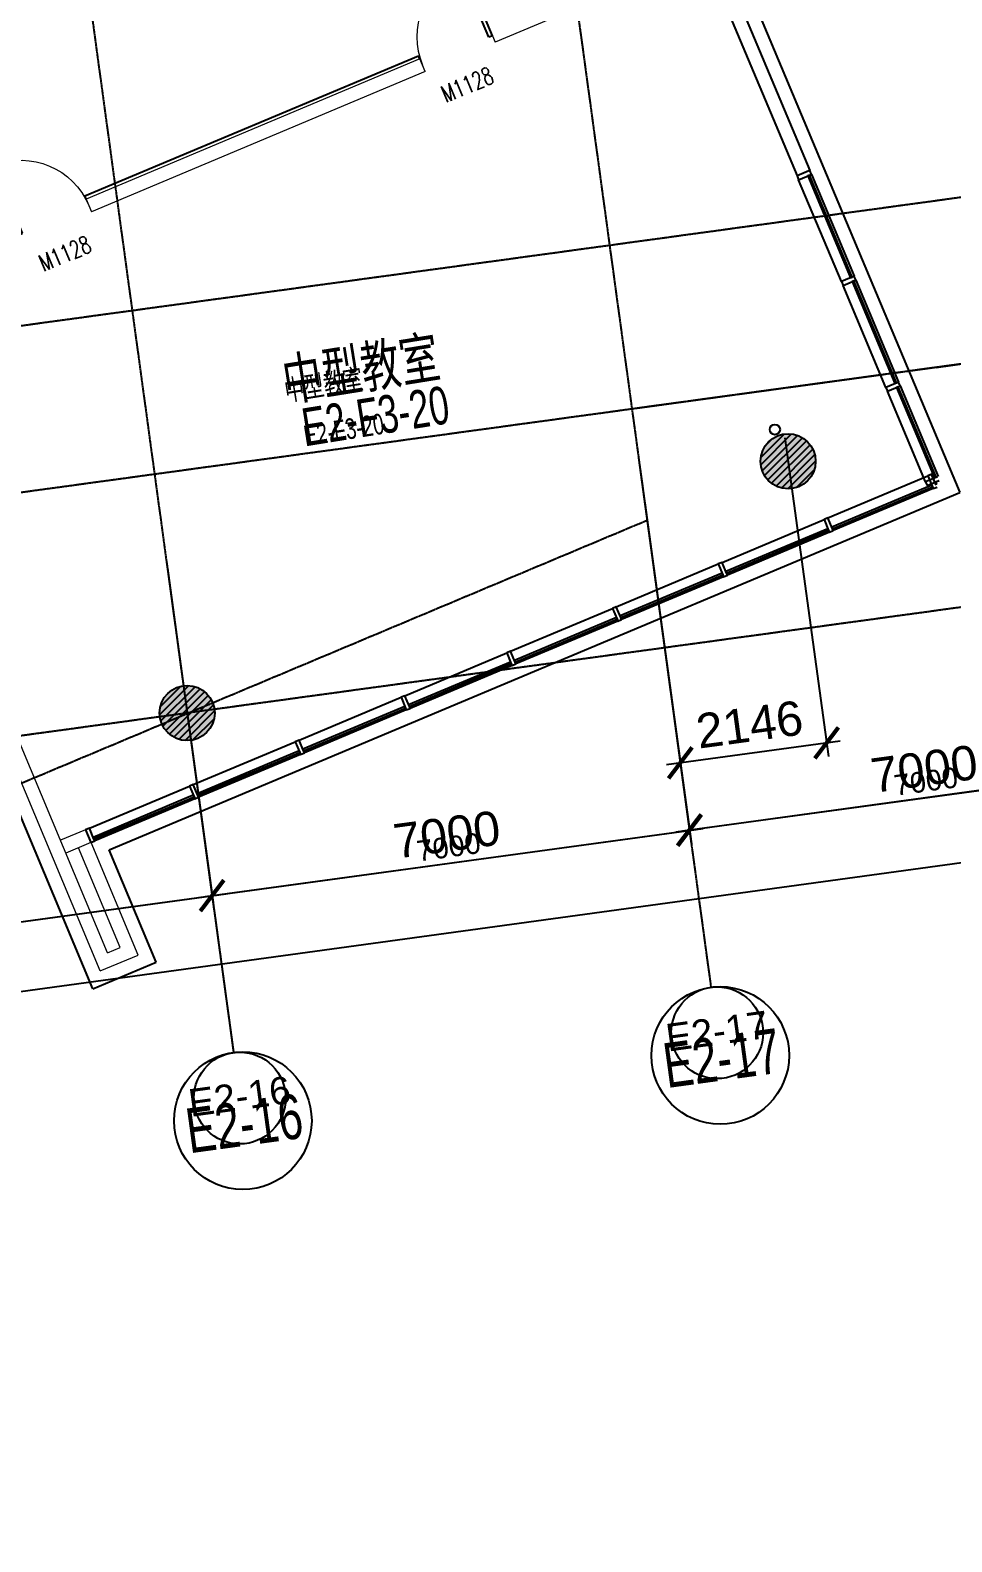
# Model space of a CAD drawing. Header units: millimetres. Extents: x -174040 to 151923, y -227569 to 142020.
# Drawn here: x -83543 to -70155, y 97045 to 118998 of the extents above; entities that cross this region are included whole.
import ezdxf
from ezdxf.enums import TextEntityAlignment as Align

# ---------------------------------------------------------------- set-up
doc = ezdxf.new("R2010")
doc.units = ezdxf.units.MM
doc.header["$LTSCALE"] = 5
doc.linetypes.add('E-RG-1F$0$$0$DOTE', pattern=[2.42, 2, -0.2, 0.02, -0.2])
doc.linetypes.add('XRE2$0$HIDDEN', pattern=[0.375, 0.25, -0.125])
for name, color, linetype in [('A-SYMB-DOOR', 4, 'Continuous'), ('A-SYMB-DOOR1', 4, 'Continuous'), ('A—墙体', 7, 'Continuous'), ('A—文字索引', 40, 'Continuous'), ('A—轴线、尺寸', 1, 'Continuous'), ('A—门窗', 135, 'Continuous'), ('E-COLS-F3$0$0S-COLS-HATCH', 8, 'Continuous'), ('E-COLS-F3$0$0S-COLS-HATCH-I', 8, 'Continuous'), ('E-COLS-F3$0$0S-COLS-LINE', 4, 'Continuous'), ('E2-RI-3F$0$A-ROOF-DRAN', 175, 'Continuous'), ('I—平面—文字', 40, 'Continuous'), ('I—平面—文字（放大1：100）', 40, 'XRE2$0$HIDDEN'), ('I—平面—装饰面层线', 192, 'Continuous'), ('I—平面—门', 22, 'Continuous'), ('轴线100', 1, 'Continuous')]:
    doc.layers.add(name, color=color, linetype=linetype)
doc.layers.add('A-WALL', color=7, linetype='Continuous', lineweight=5)
doc.layers.add('E2-RI-3F$0$A-GLAZ-CWMG', color=3, linetype='Continuous', lineweight=5)
doc.styles.add('ARIAL', font='arial.ttf')
doc.styles.add('ECADI-TXT', font='simplex.shx', dxfattribs={"bigfont": 'hztxt.shx'})
doc.styles.add('XD2008', font='SIMYOU.TTF', dxfattribs={"width": 0.7})
doc.dimstyles.new('200', dxfattribs={"dimscale": 200, "dimtxt": 2.5, "dimasz": 2, "dimexe": 1, "dimexo": 1, "dimgap": 0.8, "dimtad": 1, "dimdec": 0, "dimdsep": 46, "dimtxsty": 'ARIAL', "dimblk1": 'ARCHTICK', "dimblk2": 'ARCHTICK', "dimsah": 1, "dimcen": -0.9, "dimdle": 1, "dimclrd": 256, "dimclre": 256, "dimclrt": 40, "dimaunit": 1, "dimadec": 0, "dimazin": 0, "dimtfac": 0.35, "dimtdec": 0, "dimtix": 1, "dimtmove": 2, "dimatfit": 3, "dimldrblk": 'ARCHTICK', "dimfxl": 0, "dimtvp": 0.8, "dimtolj": 1, "dimtzin": 0, "dimarcsym": 0})
doc.dimstyles.new('副本 100', dxfattribs={"dimscale": 100, "dimtxt": 2.5, "dimasz": 2, "dimexe": 1, "dimexo": 1, "dimgap": 0.8, "dimtad": 1, "dimdec": 0, "dimdsep": 46, "dimtxsty": 'ARIAL', "dimblk1": 'ARCHTICK', "dimblk2": 'ARCHTICK', "dimsah": 1, "dimcen": -0.9, "dimdle": 1, "dimclrd": 256, "dimclre": 256, "dimclrt": 40, "dimaunit": 1, "dimadec": 0, "dimazin": 0, "dimtfac": 0.35, "dimtdec": 0, "dimtix": 1, "dimtmove": 2, "dimatfit": 3, "dimldrblk": 'ARCHTICK', "dimfxl": 0, "dimtvp": 0.8, "dimtolj": 1, "dimtzin": 0, "dimarcsym": 0})

# ---------------------------------------------------------------- blocks, each defined once
blk = doc.blocks.new('_ArchTick')
at = {"color": 0, "linetype": 'ByBlock', "const_width": 0.15}
blk.add_lwpolyline([(-0.5, -0.5), (0.5, 0.5)], dxfattribs=at)
blk = doc.blocks.new('*D214')
at = {"layer": 'A—轴线、尺寸', "linetype": 'ByBlock', "lineweight": -2}
for p, q in [((-164368, 124876), (-70838, 137660)), ((-70561, 134161), (-71063, 137831)), ((-163358, 118963), (-164197, 125101))]:
    blk.add_line(p, q, dxfattribs=at)
at = {"layer": 'Defpoints', "color": 0, "linetype": 'ByBlock'}
for p in [(-71036, 137633), (-70534, 133963), (-163331, 118765)]:
    blk.add_point(p, dxfattribs=at)
at = {"layer": 'A—轴线、尺寸', "linetype": 'ByBlock', "lineweight": -2, "xscale": 400, "yscale": 400, "zscale": 400}
for p, rotation in [((-71036, 137633), 7.783339573380966), ((-164170, 124903), 187.783339573381)]:
    blk.add_blockref('_ArchTick', p, dxfattribs=dict(at, rotation=rotation))
at = {"layer": 'A—轴线、尺寸', "color": 40, "linetype": 'ByBlock', "insert": (-117659, 131680), "char_height": 500, "attachment_point": 5, "rotation": 7.7833, "style": 'ARIAL'}
blk.add_mtext('\\A1;94000', dxfattribs=at)
blk = doc.blocks.new('*D269')
at = {"layer": 'A—轴线、尺寸', "linetype": 'ByBlock', "lineweight": -2}
for p, q in [((-74616, 112133), (-73938, 107179)), ((-81551, 111185), (-80874, 106231)), ((-81099, 106402), (-73767, 107404))]:
    blk.add_line(p, q, dxfattribs=at)
at = {"layer": 'Defpoints', "color": 0, "linetype": 'ByBlock'}
for p in [(-74643, 112331), (-81578, 111383), (-73966, 107377)]:
    blk.add_point(p, dxfattribs=at)
at = {"layer": 'A—轴线、尺寸', "linetype": 'ByBlock', "lineweight": -2, "xscale": 400, "yscale": 400, "zscale": 400}
for p, rotation in [((-73966, 107377), 7.783339573380966), ((-80901, 106429), 187.783339573381)]:
    blk.add_blockref('_ArchTick', p, dxfattribs=dict(at, rotation=rotation))
at = {"layer": 'A—轴线、尺寸', "color": 40, "linetype": 'ByBlock', "insert": (-77490, 107315), "char_height": 500, "attachment_point": 5, "rotation": 7.7833, "style": 'ARIAL'}
blk.add_mtext('\\A1;7000', dxfattribs=at)
blk = doc.blocks.new('*D270')
at = {"layer": 'A—轴线、尺寸', "linetype": 'ByBlock', "lineweight": -2}
for p, q in [((-67679, 113074), (-67004, 108133)), ((-74616, 112133), (-73939, 107185)), ((-74165, 107357), (-66833, 108359))]:
    blk.add_line(p, q, dxfattribs=at)
at = {"layer": 'Defpoints', "color": 0, "linetype": 'ByBlock'}
for p in [(-67706, 113272), (-74643, 112331), (-67031, 108332)]:
    blk.add_point(p, dxfattribs=at)
at = {"layer": 'A—轴线、尺寸', "linetype": 'ByBlock', "lineweight": -2, "xscale": 400, "yscale": 400, "zscale": 400}
for p, rotation in [((-67031, 108332), 7.783339573380966), ((-73966, 107384), 187.783339573381)]:
    blk.add_blockref('_ArchTick', p, dxfattribs=dict(at, rotation=rotation))
at = {"layer": 'A—轴线、尺寸', "color": 40, "linetype": 'ByBlock', "insert": (-70555, 108269), "char_height": 500, "attachment_point": 5, "rotation": 7.7833, "style": 'ARIAL'}
blk.add_mtext('\\A1;7000', dxfattribs=at)
blk = doc.blocks.new('*D271')
at = {"layer": 'A—轴线、尺寸', "linetype": 'ByBlock', "lineweight": -2}
for p, q in [((-81551, 111185), (-80874, 106231)), ((-88487, 110237), (-87810, 105283)), ((-88035, 105454), (-80703, 106456))]:
    blk.add_line(p, q, dxfattribs=at)
at = {"layer": 'Defpoints', "color": 0, "linetype": 'ByBlock'}
for p in [(-81578, 111383), (-88514, 110435), (-80901, 106429)]:
    blk.add_point(p, dxfattribs=at)
at = {"layer": 'A—轴线、尺寸', "linetype": 'ByBlock', "lineweight": -2, "xscale": 400, "yscale": 400, "zscale": 400}
for p, rotation in [((-80901, 106429), 7.783339573380966), ((-87837, 105481), 187.783339573381)]:
    blk.add_blockref('_ArchTick', p, dxfattribs=dict(at, rotation=rotation))
at = {"layer": 'A—轴线、尺寸', "color": 40, "linetype": 'ByBlock', "insert": (-84425, 106367), "char_height": 500, "attachment_point": 5, "rotation": 7.7833, "style": 'ARIAL'}
blk.add_mtext('\\A1;7000', dxfattribs=at)
blk = doc.blocks.new('*D272')
at = {"layer": 'A—轴线、尺寸', "linetype": 'ByBlock', "lineweight": -2}
for p, q in [((-67660, 112933), (-66868, 107136)), ((-136448, 97827), (-66696, 107361)), ((-137015, 103453), (-136223, 97656))]:
    blk.add_line(p, q, dxfattribs=at)
at = {"layer": 'Defpoints', "color": 0, "linetype": 'ByBlock'}
for p in [(-67687, 113132), (-66895, 107334), (-137042, 103652)]:
    blk.add_point(p, dxfattribs=at)
at = {"layer": 'A—轴线、尺寸', "linetype": 'ByBlock', "lineweight": -2, "xscale": 400, "yscale": 400, "zscale": 400}
for p, rotation in [((-66895, 107334), 7.783339573380966), ((-136250, 97854), 187.783339573381)]:
    blk.add_blockref('_ArchTick', p, dxfattribs=dict(at, rotation=rotation))
at = {"layer": 'A—轴线、尺寸', "color": 40, "linetype": 'ByBlock', "insert": (-101628, 103006), "char_height": 500, "attachment_point": 5, "rotation": 7.7833, "style": 'ARIAL'}
blk.add_mtext('\\A1;70000', dxfattribs=at)
blk = doc.blocks.new('*D282')
at = {"layer": 'A—轴线、尺寸', "linetype": 'ByBlock', "lineweight": -2}
for p, q in [((-72579, 113078), (-71946, 108449)), ((-74705, 112787), (-74072, 108158)), ((-71775, 108674), (-74298, 108329))]:
    blk.add_line(p, q, dxfattribs=at)
at = {"layer": 'Defpoints', "color": 0, "linetype": 'ByBlock'}
for p in [(-72606, 113276), (-74732, 112985), (-74099, 108357)]:
    blk.add_point(p, dxfattribs=at)
at = {"layer": 'A—轴线、尺寸', "linetype": 'ByBlock', "lineweight": -2, "xscale": 400, "yscale": 400, "zscale": 400}
for p, rotation in [((-71973, 108647), 7.783339568373967), ((-74099, 108357), 187.783339568374)]:
    blk.add_blockref('_ArchTick', p, dxfattribs=dict(at, rotation=rotation))
at = {"layer": 'A—轴线、尺寸', "color": 40, "linetype": 'ByBlock', "insert": (-73093, 108913), "char_height": 500, "attachment_point": 5, "rotation": 7.7833, "style": 'ARIAL'}
blk.add_mtext('\\A1;2146', dxfattribs=at)
blk = doc.blocks.new('XRE3')
at = {"layer": 'E-COLS-F3$0$0S-COLS-HATCH'}
h = blk.add_hatch(color=18, dxfattribs=at)
edge = h.paths.add_edge_path()
edge.add_arc((11771246, -6096482), 400, 0, 360)
h = blk.add_hatch(color=18, dxfattribs=at)
edge = h.paths.add_edge_path()
edge.add_arc((11762515, -6100138), 400, 0, 360)
at = {"layer": 'E-COLS-F3$0$0S-COLS-HATCH-I'}
h = blk.add_hatch(dxfattribs=at)
h.set_pattern_fill('ANSI31', color=256, scale=600, style=0)
h.set_pattern_definition([(45, (0, 0), (-53.0330086, 53.0330086), [])])
edge = h.paths.add_edge_path()
edge.add_arc((11771246, -6096482), 400, 0, 360)
h = blk.add_hatch(dxfattribs=at)
h.set_pattern_fill('ANSI31', color=256, scale=600, style=0)
h.set_pattern_definition([(45, (-1.35, 9.88), (-53.0330086, 53.0330086), [])])
edge = h.paths.add_edge_path()
edge.add_arc((11762515, -6100138), 400, 0, 360)
at = {"layer": 'E-COLS-F3$0$0S-COLS-LINE', "color": 255}
for centre in [(11771246, -6096482), (11762515, -6100138)]:
    blk.add_circle(centre, 400, dxfattribs=at)
blk = doc.blocks.new('$DorLib2D$00000001')
for p, q in [((0.45, 0.975), (0.5, 0.975)), ((0.45, 0), (0.45, 0.975)), ((0.5, 0), (0.5, 0.975)), ((0.5, 0), (0.45, 0))]:
    blk.add_line(p, q)
at = {"lineweight": 13}
blk.add_arc((0.475, 0), 0.975, 91.4693, 180, dxfattribs=at)
blk = doc.blocks.new('ECADI-TAG-DOOR')
blk = doc.blocks.new('*D503')
at = {"layer": 'Defpoints', "color": 0, "linetype": 'ByBlock'}
for p in [(-188297, 121233), (-187171, 115130), (-190997, 114607)]:
    blk.add_point(p, dxfattribs=at)
at = {"layer": '轴线100', "linetype": 'ByBlock', "lineweight": -2}
for p, q in [((-188198, 121247), (-187912, 121286)), ((-188025, 121372), (-187158, 115031)), ((-190898, 114621), (-187072, 115143))]:
    blk.add_line(p, q, dxfattribs=at)
at = {"layer": '轴线100', "linetype": 'ByBlock', "lineweight": -2, "xscale": 200, "yscale": 200, "zscale": 200}
for p, rotation in [((-188011, 121272), 97.78333952134932), ((-187171, 115130), 277.7833395213493)]:
    blk.add_blockref('_ArchTick', p, dxfattribs=dict(at, rotation=rotation))
at = {"layer": '轴线100', "color": 40, "linetype": 'ByBlock', "insert": (-187360, 118233), "char_height": 300, "attachment_point": 5, "rotation": 277.7833, "style": 'ARIAL'}
blk.add_mtext('\\A1;6200', dxfattribs=at)
blk = doc.blocks.new('*D540')
at = {"layer": 'Defpoints', "color": 0, "linetype": 'ByBlock'}
for p in [(-195160, 112851), (-202096, 111903), (-194483, 107897)]:
    blk.add_point(p, dxfattribs=at)
at = {"layer": '轴线100', "linetype": 'ByBlock', "lineweight": -2}
for p, q in [((-195147, 112752), (-194469, 107798)), ((-202082, 111804), (-201405, 106850)), ((-201517, 106936), (-194384, 107911))]:
    blk.add_line(p, q, dxfattribs=at)
at = {"layer": '轴线100', "linetype": 'ByBlock', "lineweight": -2, "xscale": 200, "yscale": 200, "zscale": 200}
for p, rotation in [((-194483, 107897), 7.783339565832659), ((-201418, 106949), 187.7833395658326)]:
    blk.add_blockref('_ArchTick', p, dxfattribs=dict(at, rotation=rotation))
at = {"layer": '轴线100', "color": 40, "linetype": 'ByBlock', "insert": (-197982, 107654), "char_height": 300, "attachment_point": 5, "rotation": 7.7833, "style": 'ARIAL'}
blk.add_mtext('\\A1;7000', dxfattribs=at)
blk = doc.blocks.new('*D541')
at = {"layer": 'Defpoints', "color": 0, "linetype": 'ByBlock'}
for p in [(-188224, 113793), (-195160, 112851), (-187548, 108852)]:
    blk.add_point(p, dxfattribs=at)
at = {"layer": '轴线100', "linetype": 'ByBlock', "lineweight": -2}
for p, q in [((-188210, 113693), (-187535, 108753)), ((-195147, 112752), (-194470, 107805)), ((-194583, 107890), (-187449, 108865))]:
    blk.add_line(p, q, dxfattribs=at)
at = {"layer": '轴线100', "linetype": 'ByBlock', "lineweight": -2, "xscale": 200, "yscale": 200, "zscale": 200}
for p, rotation in [((-187548, 108852), 7.783339565832659), ((-194484, 107904), 187.7833395658326)]:
    blk.add_blockref('_ArchTick', p, dxfattribs=dict(at, rotation=rotation))
at = {"layer": '轴线100', "color": 40, "linetype": 'ByBlock', "insert": (-191048, 108609), "char_height": 300, "attachment_point": 5, "rotation": 7.7833, "style": 'ARIAL'}
blk.add_mtext('\\A1;7000', dxfattribs=at)
blk = doc.blocks.new('*D542')
at = {"layer": 'Defpoints', "color": 0, "linetype": 'ByBlock'}
for p in [(-202096, 111903), (-209031, 110955), (-201418, 106949)]:
    blk.add_point(p, dxfattribs=at)
at = {"layer": '轴线100', "linetype": 'ByBlock', "lineweight": -2}
for p, q in [((-202082, 111804), (-201405, 106850)), ((-209018, 110856), (-208340, 105902)), ((-208453, 105988), (-201319, 106963))]:
    blk.add_line(p, q, dxfattribs=at)
at = {"layer": '轴线100', "linetype": 'ByBlock', "lineweight": -2, "xscale": 200, "yscale": 200, "zscale": 200}
for p, rotation in [((-201418, 106949), 7.783339565832659), ((-208354, 106001), 187.7833395658326)]:
    blk.add_blockref('_ArchTick', p, dxfattribs=dict(at, rotation=rotation))
at = {"layer": '轴线100', "color": 40, "linetype": 'ByBlock', "insert": (-204918, 106706), "char_height": 300, "attachment_point": 5, "rotation": 7.7833, "style": 'ARIAL'}
blk.add_mtext('\\A1;7000', dxfattribs=at)
blk = doc.blocks.new('*D543')
at = {"layer": 'Defpoints', "color": 0, "linetype": 'ByBlock'}
for p in [(-188204, 113652), (-187412, 107854), (-257559, 104172)]:
    blk.add_point(p, dxfattribs=at)
at = {"layer": '轴线100', "linetype": 'ByBlock', "lineweight": -2}
for p, q in [((-188191, 113553), (-187398, 107755)), ((-256866, 98361), (-187313, 107868)), ((-257546, 104073), (-256754, 98275))]:
    blk.add_line(p, q, dxfattribs=at)
at = {"layer": '轴线100', "linetype": 'ByBlock', "lineweight": -2, "xscale": 200, "yscale": 200, "zscale": 200}
for p, rotation in [((-187412, 107854), 7.783339565832659), ((-256767, 98374), 187.7833395658326)]:
    blk.add_blockref('_ArchTick', p, dxfattribs=dict(at, rotation=rotation))
at = {"layer": '轴线100', "color": 40, "linetype": 'ByBlock', "insert": (-222121, 103345), "char_height": 300, "attachment_point": 5, "rotation": 7.7833, "style": 'ARIAL'}
blk.add_mtext('\\A1;70000', dxfattribs=at)
blk = doc.blocks.new('A$C1C9D1350')
at = {"layer": '轴线100', "linetype": 'E-RG-1F$0$$0$DOTE'}
for p, q in [((-198664.5, 138489.5), (-194171.4, 105618.4)), ((-205600, 137541.5), (-201106.9, 104670.4)), ((-185597.9, 117765.2), (-264888.7, 106927.2)), ((-185383.6, 115374.3), (-264674.4, 104536.3)), ((-184843.5, 111915.6), (-289831.2, 97565.2))]:
    blk.add_line(p, q, dxfattribs=at)
at = {"layer": '轴线100', "linetype": 'ByBlock'}
for centre in [(-194080.7, 104957.9), (-201016.2, 104009.9)]:
    blk.add_circle(centre, 666.7, dxfattribs=at)
at = {"layer": '轴线100', "color": 40, "style": 'ARIAL'}
for s, p in [('E2-17', (-194084.5, 104982.8)), ('E2-16', (-201020.1, 104034.8))]:
    blk.add_text(s, height=400, rotation=7.78334, dxfattribs=at).set_placement(p, align=Align.MIDDLE_CENTER)
at = {"layer": '轴线100', "linetype": 'ByBlock'}
for base, p1, p2, angle, picture, middle in [((-187171.5, 115129.9), (-188297, 121233.4), (-190996.9, 114607), 97.78334, '*D503', (-187360.3, 118232.8)), ((-187548.2, 108851.8), (-195160, 112851.2), (-188223.5, 113792.6), 7.78334, '*D541', (-191047.6, 108608.8)), ((-187412, 107854.4), (-257559.5, 104171.8), (-188204.4, 113651.7), 7.78334, '*D543', (-222121.1, 103345.5)), ((-194482.9, 107897.2), (-202095.6, 111903.2), (-195160, 112851.2), 7.78334, '*D540', (-197982.2, 107654.2)), ((-201418.4, 106949.2), (-209031.1, 110955.2), (-202095.6, 111903.2), 7.78334, '*D542', (-204917.8, 106706.3))]:
    dim = blk.add_linear_dim(base=base, p1=p1, p2=p2, angle=angle, dimstyle='副本 100', override={"dimtxt": 3}, dxfattribs=at)
    dim.commit()
    dim.dimension.update_dxf_attribs({"geometry": picture, "text_midpoint": middle})

msp = doc.modelspace()

# ---------------------------------------------------------------- linework, layer by layer
at = {"layer": 'A-WALL', "lineweight": 13}
for p, q in [((-73754, 120098.5), (-76789.9, 118823.5)), ((-76867.4, 119007.9), (-76789.9, 118823.5)), ((-77881.6, 118582), (-82731.6, 116545.2)), ((-77804.1, 118397.6), (-77881.6, 118582)), ((-77804.1, 118397.6), (-82654.1, 116360.8)), ((-82731.6, 116545.2), (-82654.1, 116360.8))]:
    msp.add_line(p, q, dxfattribs=at)
at = {"layer": 'A-WALL'}
for p, q in [((-82420.6, 105597.2), (-85628.7, 113267.8)), ((-82528.1, 105336), (-85338.6, 112055.9)), ((-82420.6, 105597.2), (-85091.6, 111983.7)), ((-82738.3, 107385), (-83104.3, 107232)), ((-82661.2, 107200.5), (-83027.2, 107047.5)), ((-81974, 105566.1), (-82658.1, 107201.8)), ((-82235.9, 105673.9), (-82842.6, 107124.6)), ((-82420.6, 105597.2), (-82235.5, 105674.1)), ((-82528.1, 105336), (-81974, 105566.1))]:
    msp.add_line(p, q, dxfattribs=at)
at = {"layer": 'A—墙体'}
for p, q in [((-73647, 120360.4), (-72218.6, 116959.4)), ((-73754, 120098.5), (-72402.9, 116881.9)), ((-72218.6, 116959.4), (-72403, 116882)), ((-82635.6, 105074.5), (-81897.5, 105383.2))]:
    msp.add_line(p, q, dxfattribs=at)
at = {"layer": 'A—轴线、尺寸', "linetype": 'E-RG-1F$0$$0$DOTE'}
for p, q in [((-78147.1, 137969.4), (-73654.1, 105098.2)), ((-53343.6, 116429.2), (-74802, 113496.1)), ((-74580.6, 111876.8), (-85961.6, 107096.6)), ((-81263.5, 109080.3), (-80589.6, 104150.3))]:
    msp.add_line(p, q, dxfattribs=at)
at = {"layer": 'A—轴线、尺寸', "linetype": 'ByBlock'}
for centre in [(-73518.8, 104107.4), (-80454.3, 103159.4)]:
    msp.add_circle(centre, 1000, dxfattribs=at)
at = {"layer": 'A—门窗', "color": 8}
for p, q in [((-73540.1, 120622.2), (-70038.3, 112285.1)), ((-82396.4, 107094.5), (-70038.3, 112285.1)), ((-82635.6, 105074.5), (-85463.8, 111836.9)), ((-81713, 105460.4), (-82396.4, 107094.5)), ((-82635.6, 105074.5), (-81713, 105460.4))]:
    msp.add_line(p, q, dxfattribs=at)
at = {"layer": 'A—门窗', "extrusion": (0, 0, -1)}
for p, q in [((-72229.3, 116954.9), (-72402.9, 116882)), ((-72402.9, 116882), (-72379.7, 116826.6)), ((-72379.7, 116826.6), (-72206, 116899.6)), ((-72195.3, 116904.1), (-72218.5, 116959.4)), ((-72206, 116899.6), (-72195.3, 116904.1)), ((-71584.2, 115419.1), (-71757.9, 115346.1)), ((-71757.9, 115346.1), (-71734.6, 115290.8)), ((-71734.6, 115290.8), (-71561, 115363.8)), ((-71573.5, 115423.6), (-71584.2, 115419.1)), ((-71550.2, 115368.3), (-71573.5, 115423.6)), ((-71561, 115363.8), (-71550.2, 115368.3)), ((-70939.1, 113883.3), (-71112.8, 113810.3)), ((-71112.8, 113810.3), (-71089.6, 113755)), ((-71089.6, 113755), (-70915.9, 113828)), ((-70928.4, 113887.8), (-70939.1, 113883.3)), ((-70905.2, 113832.5), (-70928.4, 113887.8)), ((-70915.9, 113828), (-70905.2, 113832.5)), ((-70447.8, 112547.4), (-70503.1, 112524.2)), ((-70503.1, 112524.2), (-70437.1, 112367)), ((-70446.9, 112547.7), (-70502.2, 112524.5)), ((-70502.2, 112524.5), (-70436.2, 112367.3)), ((-70381.8, 112390.2), (-70447.8, 112547.4)), ((-70380.9, 112390.5), (-70446.9, 112547.7)), ((-70437.1, 112367), (-70425.7, 112339.8)), ((-70436.2, 112367.3), (-70424.8, 112340.1)), ((-70425.7, 112339.8), (-70370.4, 112363)), ((-70424.8, 112340.1), (-70369.4, 112363.3)), ((-71955.7, 111914), (-72011, 111890.7)), ((-72011, 111890.7), (-71945, 111733.5)), ((-71889.6, 111756.8), (-71955.7, 111914)), ((-71878.2, 111729.6), (-71889.6, 111756.8)), ((-71945, 111733.5), (-71933.5, 111706.3)), ((-71933.5, 111706.3), (-71878.2, 111729.6)), ((-73492.1, 111268.6), (-73547.4, 111245.4)), ((-73547.4, 111245.4), (-73481.4, 111088.2)), ((-73426.1, 111111.5), (-73492.1, 111268.6)), ((-73481.4, 111088.2), (-73470, 111061)), ((-73470, 111061), (-73414.6, 111084.3)), ((-73414.6, 111084.3), (-73426.1, 111111.5)), ((-75028.5, 110623.3), (-75083.8, 110600.1)), ((-75083.8, 110600.1), (-75017.8, 110442.9)), ((-74962.5, 110466.1), (-75028.5, 110623.3)), ((-75017.8, 110442.9), (-75006.4, 110415.7)), ((-75006.4, 110415.7), (-74951.1, 110438.9)), ((-74951.1, 110438.9), (-74962.5, 110466.1)), ((-76565, 109978), (-76620.3, 109954.8)), ((-76620.3, 109954.8), (-76554.3, 109797.6)), ((-76498.9, 109820.8), (-76565, 109978)), ((-76554.3, 109797.6), (-76542.8, 109770.4)), ((-76542.8, 109770.4), (-76487.5, 109793.6)), ((-76487.5, 109793.6), (-76498.9, 109820.8)), ((-78101.4, 109332.7), (-78156.7, 109309.4)), ((-78035.4, 109175.5), (-78101.4, 109332.7)), ((-78156.7, 109309.4), (-78090.7, 109152.2)), ((-78090.7, 109152.2), (-78079.3, 109125)), ((-78079.3, 109125), (-78023.9, 109148.3)), ((-78023.9, 109148.3), (-78035.4, 109175.5)), ((-79637.8, 108687.3), (-79693.1, 108664.1)), ((-79571.8, 108530.1), (-79637.8, 108687.3)), ((-79693.1, 108664.1), (-79627.1, 108506.9)), ((-79627.1, 108506.9), (-79615.7, 108479.7)), ((-79615.7, 108479.7), (-79560.4, 108502.9)), ((-79560.4, 108502.9), (-79571.8, 108530.1)), ((-81174.3, 108042), (-81229.6, 108018.8)), ((-81229.6, 108018.8), (-81163.5, 107861.6)), ((-81108.2, 107884.8), (-81174.3, 108042)), ((-81163.5, 107861.6), (-81152.1, 107834.4)), ((-81152.1, 107834.4), (-81096.8, 107857.6)), ((-81096.8, 107857.6), (-81108.2, 107884.8))]:
    msp.add_line(p, q, dxfattribs=at)
at = {"layer": 'A—门窗'}
for p, q in [((-71757.9, 115346.1), (-72379.7, 116826.6)), ((-72223.5, 116892.3), (-72246.9, 116882.4)), ((-72246.9, 116882.4), (-71625.1, 115401.9)), ((-71601.6, 115411.8), (-72223.5, 116892.3)), ((-72195.3, 116904.1), (-71573.5, 115423.6)), ((-71112.8, 113810.3), (-71734.6, 115290.8)), ((-71625.1, 115401.9), (-71601.6, 115411.8)), ((-71578.4, 115356.4), (-71601.8, 115346.6)), ((-71601.8, 115346.6), (-70980, 113866.1)), ((-70956.6, 113876), (-71578.4, 115356.4)), ((-71550.2, 115368.3), (-70928.4, 113887.8)), ((-70537.9, 112439.1), (-71090.4, 113754.8)), ((-70537, 112439.4), (-71089.6, 113755)), ((-70980, 113866.1), (-70956.6, 113876)), ((-70934.2, 113820.4), (-70957.6, 113810.5)), ((-70957.6, 113810.5), (-70405.1, 112494.8)), ((-70933.3, 113820.6), (-70956.8, 113810.8)), ((-70956.8, 113810.8), (-70404.2, 112495.1)), ((-70381.6, 112504.7), (-70934.2, 113820.4)), ((-70380.7, 112505), (-70933.3, 113820.6)), ((-70906, 113832.2), (-70353.5, 112516.5)), ((-70905.2, 113832.5), (-70352.6, 112516.8)), ((-71955.7, 111914), (-70502.2, 112524.5)), ((-70364.2, 112512), (-70537.9, 112439.1)), ((-70537.9, 112439.1), (-70514.6, 112383.7)), ((-70363.3, 112512.3), (-70537, 112439.4)), ((-70537, 112439.4), (-70513.7, 112384)), ((-70514.6, 112383.7), (-70341, 112456.7)), ((-70513.7, 112384), (-70340.1, 112457)), ((-70405.1, 112494.8), (-70381.6, 112504.7)), ((-70404.2, 112495.1), (-70380.7, 112505)), ((-70393.7, 112418.6), (-70380.1, 112424.3)), ((-70389.8, 112409.4), (-70367.1, 112418.9)), ((-70446.4, 112391.6), (-71899.9, 111781.2)), ((-71890, 111757.8), (-70436.6, 112368.2)), ((-70424.8, 112340.1), (-71878.2, 111729.6)), ((-70436.6, 112368.2), (-70446.4, 112391.6)), ((-73492.1, 111268.6), (-72011, 111890.7)), ((-71955.2, 111757.9), (-73436.3, 111135.8)), ((-71945.4, 111734.5), (-71955.2, 111757.9)), ((-71899.9, 111781.2), (-71890, 111757.8)), ((-73426.5, 111112.4), (-71945.4, 111734.5)), ((-71933.5, 111706.3), (-73414.6, 111084.3)), ((-75028.5, 110623.3), (-73547.4, 111245.4)), ((-73491.6, 111112.6), (-74972.7, 110490.5)), ((-74962.9, 110467.1), (-73481.8, 111089.2)), ((-73481.8, 111089.2), (-73491.6, 111112.6)), ((-73436.3, 111135.8), (-73426.5, 111112.4)), ((-73470, 111061), (-74951.1, 110438.9)), ((-76565, 109978), (-75083.8, 110600.1)), ((-75028.1, 110467.3), (-76509.2, 109845.2)), ((-76499.3, 109821.8), (-75018.2, 110443.9)), ((-75018.2, 110443.9), (-75028.1, 110467.3)), ((-74972.7, 110490.5), (-74962.9, 110467.1)), ((-75006.4, 110415.7), (-76487.5, 109793.6)), ((-78101.4, 109332.7), (-76620.3, 109954.8)), ((-76564.5, 109821.9), (-78045.6, 109199.8)), ((-78035.8, 109176.4), (-76554.7, 109798.5)), ((-76542.8, 109770.4), (-78023.9, 109148.3)), ((-76554.7, 109798.5), (-76564.5, 109821.9)), ((-76509.2, 109845.2), (-76499.3, 109821.8)), ((-79637.8, 108687.3), (-78156.7, 109309.4)), ((-78100.9, 109176.6), (-79582, 108554.5)), ((-79572.2, 108531.1), (-78091.1, 109153.2)), ((-78079.3, 109125), (-79560.4, 108502.9)), ((-78091.1, 109153.2), (-78100.9, 109176.6)), ((-78045.6, 109199.8), (-78035.8, 109176.4)), ((-81174.3, 108042), (-79693.1, 108664.1)), ((-79637.4, 108531.3), (-81118.5, 107909.2)), ((-81108.6, 107885.8), (-79627.5, 108507.9)), ((-79615.7, 108479.7), (-81096.8, 107857.6)), ((-79627.5, 108507.9), (-79637.4, 108531.3)), ((-79582, 108554.5), (-79572.2, 108531.1)), ((-82683, 107408.3), (-81229.6, 108018.8)), ((-81173.8, 107886), (-82627.2, 107275.5)), ((-82617.4, 107252.1), (-81164, 107862.5)), ((-81152.1, 107834.4), (-82605.6, 107223.9)), ((-81164, 107862.5), (-81173.8, 107886)), ((-81118.5, 107909.2), (-81108.6, 107885.8)), ((-82683, 107408.3), (-82738.3, 107385)), ((-82738.3, 107385), (-82660.9, 107200.7)), ((-82617, 107251.1), (-82683, 107408.3)), ((-82660.9, 107200.7), (-82605.6, 107223.9)), ((-82627.2, 107275.5), (-82617.4, 107252.1)), ((-82605.6, 107223.9), (-82617, 107251.1))]:
    msp.add_line(p, q, dxfattribs=at)
at = {"layer": 'E2-RI-3F$0$A-GLAZ-CWMG', "lineweight": 18, "extrusion": (0, 0, -1)}
msp.add_line((-72218.5, 116959.4), (-72229.3, 116954.9), dxfattribs=at)
at = {"layer": 'E2-RI-3F$0$A-ROOF-DRAN'}
msp.add_circle((-72725.5, 113198.2), 75, dxfattribs=at)
at = {"layer": 'I—平面—装饰面层线'}
for p, q in [((-77881.6, 118582), (-77900.9, 118628.1)), ((-82731.6, 116545.2), (-82750.9, 116591.3))]:
    msp.add_line(p, q, dxfattribs=at)
msp.add_lwpolyline([(-82750.9, 116591.3), (-77900.9, 118628.1)], dxfattribs=at)

# ---------------------------------------------------------------- block references
at = {"layer": 'A-SYMB-DOOR1'}
ref = msp.add_blockref('ECADI-TAG-DOOR', (-76289.4, 117663), dxfattribs=dict(at, xscale=100.0000000022704, yscale=100.0000000022704, zscale=100.0000000022704, rotation=23))
ref.add_attrib('门窗主编号1', 'M1128', dxfattribs={"layer": 'A-SYMB-DOOR', "height": 250, "rotation": 23, "style": 'ECADI-TXT', "width": 0.7}).set_placement((-76785.7, 118243.7), align=Align.RIGHT)
ref = msp.add_blockref('ECADI-TAG-DOOR', (-82134.1, 115209.8), dxfattribs=dict(at, xscale=100.0000000022704, yscale=100.0000000022704, zscale=100.0000000022704, rotation=23))
ref.add_attrib('门窗主编号1', 'M1128', dxfattribs={"layer": 'A-SYMB-DOOR', "height": 250, "rotation": 23, "style": 'ECADI-TXT', "width": 0.7}).set_placement((-82630.5, 115790.5), align=Align.RIGHT)
at = {"layer": 'A—门窗'}
msp.add_blockref('XRE3', (-11843778.7, 6209218.7), dxfattribs=at)
at = {"layer": 'I—平面—门'}
for p, xscale, yscale, zscale, rotation in [((-77335.8, 118702.8), 1100.000000000809, 1100.000000000809, 1100.000000000809, 22.78051469474953), ((-83199.9, 116240), -1100.000000000809, 1100, -1100.000000000809, 22.78051469474954)]:
    msp.add_blockref('$DorLib2D$00000001', p, dxfattribs=dict(at, xscale=xscale, yscale=yscale, zscale=zscale, rotation=rotation))
at = {"layer": '轴线100'}
msp.add_blockref('A$C1C9D1350', (120517.4, -520.6), dxfattribs=at)

# ---------------------------------------------------------------- texts
at = {"layer": 'A—文字索引', "style": 'ARIAL', "width": 0.7}
for s, p in [('E2-17', (-73498, 104070)), ('E2-16', (-80433.5, 103122))]:
    msp.add_text(s, height=650, rotation=7.78334, dxfattribs=at).set_placement(p, align=Align.MIDDLE_CENTER)
at = {"layer": 'I—平面—文字', "linetype": 'ByBlock', "style": 'XD2008', "width": 0.7}
for s, height, p in [('中型教室', 600, (-79823.7, 113609.5, 0)), ('E2-F3-20', 550, (-79541.8, 112954))]:
    msp.add_text(s, height=height, rotation=9.15842, dxfattribs=at).set_placement(p)
at = {"layer": 'I—平面—文字（放大1：100）', "linetype": 'ByBlock', "style": 'XD2008', "width": 0.7}
for s, p in [('中型教室', (-79823.7, 113609.5, 0)), ('E2-F3-20', (-79541.8, 112954))]:
    msp.add_text(s, height=300, rotation=9.15842, dxfattribs=at).set_placement(p)

# ---------------------------------------------------------------- dimensions: what is measured, and where the dimension line sits
at = {"layer": 'A—轴线、尺寸', "linetype": 'ByBlock'}
for base, p1, p2, picture, middle in [((-71036.1, 137633.2), (-163331.1, 118765.2), (-70534.4, 133962.6), '*D214', (-117659.3, 131679.5)), ((-66894.6, 107334.3), (-137042.1, 103651.6), (-67687, 113131.5), '*D272', (-101628.4, 103005.8)), ((-67030.9, 108331.7), (-74642.7, 112331), (-67706.2, 113272.4), '*D270', (-70554.9, 108269.1)), ((-73965.6, 107377.1), (-81578.2, 111383), (-74642.7, 112331), '*D269', (-77489.6, 107314.5)), ((-80901.1, 106429.1), (-88513.7, 110435), (-81578.2, 111383), '*D271', (-84425.1, 106366.5))]:
    dim = msp.add_linear_dim(base=base, p1=p1, p2=p2, angle=7.78334, dimstyle='200', dxfattribs=at)
    dim.commit()
    dim.dimension.update_dxf_attribs({"geometry": picture, "text_midpoint": middle})
dim = msp.add_aligned_dim(p1=(-72605.9, 113276.1), p2=(-74732.1, 112985.4), distance=4671.9, dimstyle='200', dxfattribs=at)
dim.commit()
dim.dimension.update_dxf_attribs({"geometry": '*D282', "text_midpoint": (-73092.6, 108913.4)})

doc.saveas('drawing.dxf')
